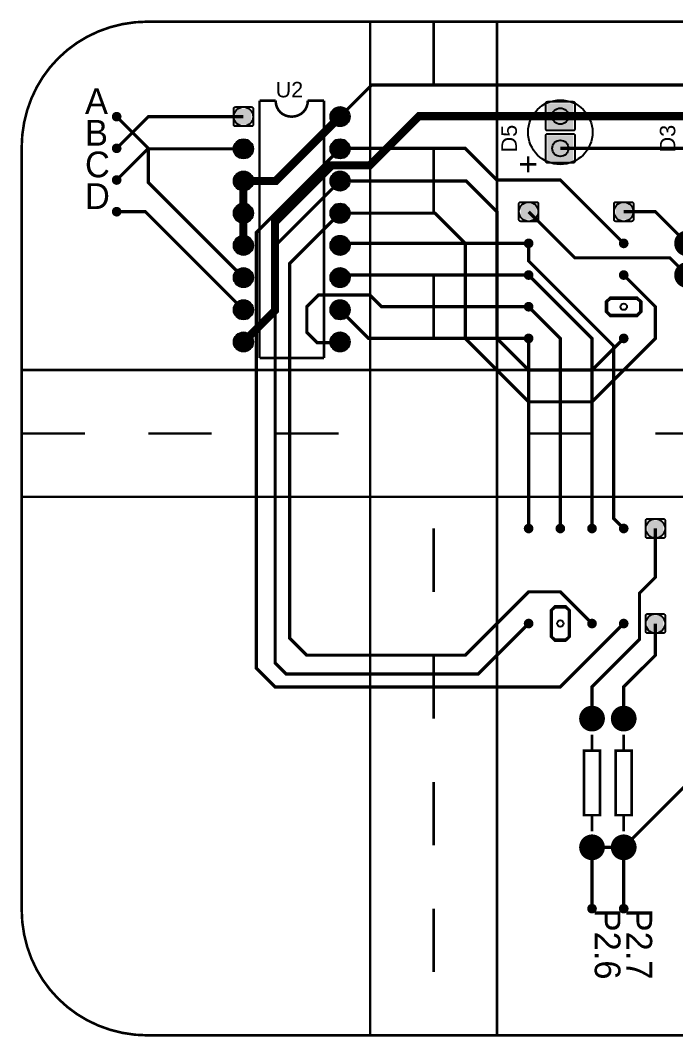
# Model space of a CAD drawing. Header units: centimetres. Extents: x -13 to -2, y -4 to 4.
# Drawn here: x -13.01 to -7.84, y -4.01 to 4.01 of the extents above; entities that cross this region are included whole.
import ezdxf

# ---------------------------------------------------------------- set-up
doc = ezdxf.new("R2010")
doc.units = ezdxf.units.CM
doc.layers.get('0').update_dxf_attribs({"linetype": 'CONTINUOUS'})

# ---------------------------------------------------------------- blocks, each defined once
blk = doc.blocks.new('EPAD')
at = {"const_width": 0.5}
blk.add_lwpolyline([(-0.25, 0, 1), (0.25, 0, 1)], format="xyb", close=True, dxfattribs=at)
blk = doc.blocks.new('RPAD')
blk.add_trace([(-0.5, -0.5), (-0.5, 0.5), (0.5, -0.5), (0.5, 0.5)])

msp = doc.modelspace()

# ---------------------------------------------------------------- linework, layer by layer
for points, const_width in [([(-12, 4), (-12.103928, 3.994949), (-12.204468, 3.980103), (-12.301163, 3.955917), (-12.393555, 3.922852), (-12.481186, 3.881363), (-12.563599, 3.831909), (-12.640335, 3.774948), (-12.710938, 3.710938), (-12.774948, 3.640335), (-12.831909, 3.563599), (-12.881363, 3.481186), (-12.922852, 3.393555), (-12.955918, 3.301163), (-12.980103, 3.204468), (-12.994949, 3.103928), (-13, 3)], 0.02032), ([(-12, 4), (-12.103928, 3.994949), (-12.204468, 3.980103), (-12.301163, 3.955917), (-12.393555, 3.922852), (-12.481186, 3.881363), (-12.563599, 3.831909), (-12.640335, 3.774948), (-12.710938, 3.710938), (-12.774948, 3.640335), (-12.831909, 3.563599), (-12.881363, 3.481186), (-12.922852, 3.393555), (-12.955918, 3.301163), (-12.980103, 3.204468), (-12.994949, 3.103928), (-13, 3)], 0.02032), ([(-12, 4), (-3, 4)], 0.02032), ([(-12, 4), (-3, 4)], 0.02032), ([(-10.25, 3.5), (-10.25, 4)], 0.02032), ([(-10.25, 3.5), (-10.25, 4)], 0.02032), ([(-9.75, 3.5), (-9.75, 4)], 0.02032), ([(-9.75, 3.5), (-9.75, 4)], 0.02032), ([(-9.25, 3.5), (-9.25, 4)], 0.02032), ([(-9.25, 3.5), (-9.25, 4)], 0.02032), ([(-10.25, 3.5), (-10.25, 1.25), (-12.25, 1.25), (-12.5, 1.25)], 0.02032), ([(-10.25, 3.5), (-10.25, 1.25), (-12.25, 1.25), (-12.5, 1.25)], 0.02032), ([(-6.75, 3), (-6.75, 3.5), (-10.238, 3.5), (-10.488, 3.25)], 0.0254), ([(-9.25, 1.25), (-9.25, 3.5)], 0.02032), ([(-9.25, 1.25), (-9.25, 3.5)], 0.02032), ([(-11.123, 3.377), (-10.996, 3.377)], 0.02032), ([(-11.123, 3.377), (-11.123, 1.345)], 0.02032), ([(-11.123, 3.377), (-10.996, 3.377)], 0.02032), ([(-11.123, 3.377), (-11.123, 1.345)], 0.02032), ([(-10.869, 3.25), (-10.895606, 3.252436), (-10.919919, 3.259485), (-10.941554, 3.270762), (-10.960122, 3.285878), (-10.975238, 3.304446), (-10.986515, 3.326081), (-10.993564, 3.350394), (-10.996, 3.377)], 0.02032), ([(-10.869, 3.25), (-10.895606, 3.252436), (-10.919919, 3.259485), (-10.941554, 3.270762), (-10.960122, 3.285878), (-10.975238, 3.304446), (-10.986515, 3.326081), (-10.993564, 3.350394), (-10.996, 3.377)], 0.02032), ([(-10.869, 3.25), (-10.843124, 3.252436), (-10.819152, 3.259485), (-10.797562, 3.270762), (-10.77883, 3.285878), (-10.763431, 3.304446), (-10.751842, 3.326081), (-10.74454, 3.350394), (-10.742, 3.377)], 0.02032), ([(-10.869, 3.25), (-10.843124, 3.252436), (-10.819152, 3.259485), (-10.797562, 3.270762), (-10.77883, 3.285878), (-10.763431, 3.304446), (-10.751842, 3.326081), (-10.74454, 3.350394), (-10.742, 3.377)], 0.02032), ([(-10.742, 3.377), (-10.615, 3.377)], 0.02032), ([(-10.742, 3.377), (-10.615, 3.377)], 0.02032), ([(-10.615, 1.345), (-10.615, 3.377)], 0.02032), ([(-10.615, 1.345), (-10.615, 3.377)], 0.02032), ([(-11.25, 1.98), (-12, 2.73), (-12, 3), (-12.25, 3.25)], 0.0254), ([(-11.25, 3.25), (-12, 3.25), (-12.25, 3)], 0.0254), ([(-8.75, 3.254), (-9.865843, 3.254), (-10.253753, 2.86609), (-10.553793, 2.86609), (-11, 2.419883), (-11, 1.722), (-11.25, 1.472)], 0.0635), ([(-11.25, 2.742), (-10.996, 2.742), (-10.488, 3.25)], 0.0635), ([(-7.5, 3.254), (-8.75, 3.254)], 0.0635), ([(-13, 3), (-13, -3)], 0.02032), ([(-13, 3), (-13, -3)], 0.02032), ([(-11.25, 2.996), (-12.004, 2.996), (-12.25, 2.75)], 0.0254), ([(-10.488, 2.996), (-11.148061, 2.335939), (-11.148061, -1.101939), (-11, -1.25), (-8.75, -1.25), (-8.25, -0.75)], 0.0254), ([(-8.25, 2.25), (-8.75, 2.75), (-9.25, 2.75), (-9.5, 3), (-10.484, 3), (-10.488, 2.996)], 0.0254), ([(-9.75, 2.5), (-9.75, 3)], 0.02032), ([(-9.75, 2.5), (-9.75, 3)], 0.02032), ([(-8.75, 3), (-7.759145, 3), (-7.509145, 2.75), (-7.5, 2.75), (-7.25, 2.5), (-4.5, 2.5)], 0.0254), ([(-9.004, 2.8095), (-9.004, 2.9365)], 0.02032), ([(-9.004, 2.8095), (-9.004, 2.9365)], 0.02032), ([(-9.0675, 2.873), (-8.9405, 2.873)], 0.02032), ([(-9.0675, 2.873), (-8.9405, 2.873)], 0.02032), ([(-11.25, 2.742), (-11.25, 2.488), (-11.25, 2.234)], 0.0635), ([(-10.488, 2.742), (-10.98, 2.25), (-11, 2.25), (-11, -1.061456), (-10.913951, -1.147505), (-9.397505, -1.147505), (-9, -0.75)], 0.0254), ([(-10.488, 2.742), (-9.492, 2.742), (-9.25, 2.5), (-9.25, 1.5), (-9, 1.25), (-8.5, 1.25), (-8.25, 1.5)], 0.0254), ([(-11.25, 1.726), (-12.024, 2.5), (-12.25, 2.5)], 0.0254), ([(-10.488, 2.488), (-10.885916, 2.090084), (-10.885916, -0.864084), (-10.75, -1), (-9.5, -1), (-9, -0.5), (-8.75, -0.5), (-8.5, -0.75)], 0.0254), ([(-10.488, 2.488), (-9.738, 2.488), (-9.5, 2.25), (-9.5, 1.5), (-9, 1), (-8.5, 1), (-8, 1.5), (-8, 1.75), (-8.25, 2)], 0.0254), ([(-9, 2.5), (-8.636328, 2.136328), (-7.886328, 2.136328), (-7.75, 2)], 0.0254), ([(-8.25, 2.5), (-8, 2.5), (-7.75, 2.25)], 0.0254), ([(-9, 2.25), (-10.472, 2.25), (-10.488, 2.234)], 0.0254), ([(-9, 2.25), (-9, 2.111055), (-8.328325, 1.43938), (-8.328325, 0.078325), (-8.25, 0)], 0.0254), ([(-9, 2), (-10.468, 2), (-10.488, 1.98)], 0.0254), ([(-9.75, 1.5), (-9.75, 2)], 0.02032), ([(-9.75, 1.5), (-9.75, 2)], 0.02032), ([(-9, 2), (-8.5, 1.5), (-8.5, 0)], 0.0254), ([(-8.5, -2.516), (-8.25, -2.516), (-7.75, -2.016), (-7.75, 1.25), (-7.5, 1.5), (-7, 1.5), (-6.75, 1.75), (-6.734, 2)], 0.0254), ([(-9, 1.75), (-10.159608, 1.75), (-10.252728, 1.84312), (-10.65688, 1.84312), (-10.75, 1.75), (-10.75, 1.547794), (-10.669303, 1.467097), (-10.492903, 1.467097), (-10.488, 1.472)], 0.0254), ([(-9, 1.5), (-10.262, 1.5), (-10.488, 1.726)], 0.0254), ([(-9, 1.75), (-8.75, 1.5), (-8.75, 0)], 0.0254), ([(-9, 1.5), (-9, 0)], 0.0254), ([(-11.123, 1.345), (-10.615, 1.345)], 0.02032), ([(-11.123, 1.345), (-10.615, 1.345)], 0.02032), ([(-12.5, 1.25), (-13, 1.25)], 0.02032), ([(-12.5, 1.25), (-13, 1.25)], 0.02032), ([(-9.25, 1.25), (-10.25, 1.25), (-10.25, 0.25)], 0.02032), ([(-9.25, 1.25), (-9.25, 0.25), (-10.25, 0.25)], 0.02032), ([(-9.25, 1.25), (-10.25, 1.25), (-10.25, 0.25)], 0.02032), ([(-9.25, 1.25), (-9.25, 0.25), (-10.25, 0.25)], 0.02032), ([(-9.25, 1.25), (-7, 1.25)], 0.02032), ([(-9.25, 1.25), (-7, 1.25)], 0.02032), ([(-12.5, 0.75), (-13, 0.75)], 0.02032), ([(-12.5, 0.75), (-13, 0.75)], 0.02032), ([(-11.5, 0.75), (-12, 0.75)], 0.02032), ([(-11.5, 0.75), (-12, 0.75)], 0.02032), ([(-10.5, 0.75), (-11, 0.75)], 0.02032), ([(-10.5, 0.75), (-11, 0.75)], 0.02032), ([(-9, 0.75), (-8.5, 0.75)], 0.02032), ([(-9, 0.75), (-8.5, 0.75)], 0.02032), ([(-8, 0.75), (-7.5, 0.75)], 0.02032), ([(-8, 0.75), (-7.5, 0.75)], 0.02032), ([(-12.5, 0.25), (-13, 0.25)], 0.02032), ([(-12.5, 0.25), (-13, 0.25)], 0.02032), ([(-10.25, 0.25), (-12.5, 0.25)], 0.02032), ([(-10.25, 0.25), (-12.5, 0.25)], 0.02032), ([(-10.25, 0.25), (-10.25, -2)], 0.02032), ([(-10.25, 0.25), (-10.25, -2)], 0.02032), ([(-9.25, 0.25), (-7, 0.25)], 0.02032), ([(-9.25, 0.25), (-9.25, -2)], 0.02032), ([(-9.25, 0.25), (-7, 0.25)], 0.02032), ([(-9.25, 0.25), (-9.25, -2)], 0.02032), ([(-9.75, 0), (-9.75, -0.5)], 0.02032), ([(-9.75, 0), (-9.75, -0.5)], 0.02032), ([(-8, 0), (-8, -0.384599), (-8.125432, -0.510031), (-8.125432, -0.875432), (-8.5, -1.25), (-8.5, -1.5)], 0.0254), ([(-8, -0.75), (-8, -1), (-8.25, -1.25), (-8.25, -1.5)], 0.0254), ([(-9.75, -1), (-9.75, -1.5)], 0.02032), ([(-9.75, -1), (-9.75, -1.5)], 0.02032), ([(-8.5, -1.627), (-8.5, -1.754)], 0.02032), ([(-8.5, -1.627), (-8.5, -1.754)], 0.02032), ([(-8.25, -1.627), (-8.25, -1.754)], 0.02032), ([(-8.25, -1.627), (-8.25, -1.754)], 0.02032), ([(-8.5635, -2.262), (-8.4365, -2.262), (-8.4365, -1.754), (-8.5635, -1.754), (-8.5635, -2.262)], 0.02032), ([(-8.5635, -2.262), (-8.4365, -2.262), (-8.4365, -1.754), (-8.5635, -1.754), (-8.5635, -2.262)], 0.02032), ([(-8.3135, -2.262), (-8.1865, -2.262), (-8.1865, -1.754), (-8.3135, -1.754), (-8.3135, -2.262)], 0.02032), ([(-8.3135, -2.262), (-8.1865, -2.262), (-8.1865, -1.754), (-8.3135, -1.754), (-8.3135, -2.262)], 0.02032), ([(-10.25, -2), (-10.25, -3.5)], 0.02032), ([(-10.25, -2), (-10.25, -3.5)], 0.02032), ([(-9.75, -2), (-9.75, -2.5)], 0.02032), ([(-9.75, -2), (-9.75, -2.5)], 0.02032), ([(-9.25, -2), (-9.25, -3.5)], 0.02032), ([(-9.25, -2), (-9.25, -3.5)], 0.02032), ([(-8.5, -2.262), (-8.5, -2.389)], 0.02032), ([(-8.5, -2.262), (-8.5, -2.389)], 0.02032), ([(-8.25, -2.262), (-8.25, -2.389)], 0.02032), ([(-8.25, -2.262), (-8.25, -2.389)], 0.02032), ([(-8.5, -2.516), (-8.5, -3)], 0.0254), ([(-8.25, -2.516), (-8.25, -3)], 0.0254), ([(-13, -3), (-12.994949, -3.103928), (-12.980103, -3.204468), (-12.955918, -3.301163), (-12.922852, -3.393555), (-12.881363, -3.481186), (-12.831909, -3.563599), (-12.774948, -3.640335), (-12.710938, -3.710938), (-12.640335, -3.774948), (-12.563599, -3.831909), (-12.481186, -3.881363), (-12.393555, -3.922852), (-12.301163, -3.955917), (-12.204468, -3.980103), (-12.103928, -3.994949), (-12, -4)], 0.02032), ([(-13, -3), (-12.994949, -3.103928), (-12.980103, -3.204468), (-12.955918, -3.301163), (-12.922852, -3.393555), (-12.881363, -3.481186), (-12.831909, -3.563599), (-12.774948, -3.640335), (-12.710938, -3.710938), (-12.640335, -3.774948), (-12.563599, -3.831909), (-12.481186, -3.881363), (-12.393555, -3.922852), (-12.301163, -3.955917), (-12.204468, -3.980103), (-12.103928, -3.994949), (-12, -4)], 0.02032), ([(-9.75, -3), (-9.75, -3.5)], 0.02032), ([(-9.75, -3), (-9.75, -3.5)], 0.02032), ([(-10.25, -3.5), (-10.25, -4)], 0.02032), ([(-10.25, -3.5), (-10.25, -4)], 0.02032), ([(-9.25, -3.5), (-9.25, -4)], 0.02032), ([(-9.25, -3.5), (-9.25, -4)], 0.02032), ([(-12, -4), (-3, -4)], 0.02032), ([(-12, -4), (-3, -4)], 0.02032)]:
    msp.add_lwpolyline(points, dxfattribs=dict(const_width=const_width))
for points in [[(-11.1738, 3.3135), (-11.1738, 3.1865), (-11.174053, 3.183903), (-11.17478, 3.181502), (-11.175935, 3.179342), (-11.177471, 3.177471), (-11.179343, 3.175935), (-11.181502, 3.17478), (-11.183903, 3.174053), (-11.1865, 3.1738), (-11.3135, 3.1738), (-11.316097, 3.174053), (-11.318498, 3.17478), (-11.320657, 3.175935), (-11.322529, 3.177471), (-11.324065, 3.179342), (-11.32522, 3.181502), (-11.325947, 3.183903), (-11.3262, 3.1865), (-11.3262, 3.3135), (-11.325947, 3.316097), (-11.32522, 3.318498), (-11.324065, 3.320658), (-11.322529, 3.322529), (-11.320657, 3.324065), (-11.318498, 3.32522), (-11.316097, 3.325947), (-11.3135, 3.3262), (-11.1865, 3.3262), (-11.183903, 3.325947), (-11.181502, 3.32522), (-11.179343, 3.324065), (-11.177471, 3.322529), (-11.175935, 3.320658), (-11.17478, 3.318498), (-11.174053, 3.316097), (-11.1738, 3.3135)], [(-8.8643, 3.1524), (-8.8643, 3.3556), (-8.864047, 3.358197), (-8.86332, 3.360598), (-8.862165, 3.362758), (-8.860629, 3.364629), (-8.858757, 3.366165), (-8.856598, 3.36732), (-8.854197, 3.368047), (-8.8516, 3.3683), (-8.6484, 3.3683), (-8.645803, 3.368047), (-8.643402, 3.36732), (-8.641243, 3.366165), (-8.639371, 3.364629), (-8.637835, 3.362758), (-8.63668, 3.360598), (-8.635953, 3.358197), (-8.6357, 3.3556), (-8.6357, 3.1524), (-8.635953, 3.149803), (-8.63668, 3.147402), (-8.637835, 3.145242), (-8.639371, 3.143371), (-8.641243, 3.141835), (-8.643402, 3.14068), (-8.645803, 3.139953), (-8.6484, 3.1397), (-8.8516, 3.1397), (-8.854197, 3.139953), (-8.856598, 3.14068), (-8.858757, 3.141835), (-8.860629, 3.143371), (-8.862165, 3.145242), (-8.86332, 3.147402), (-8.864047, 3.149803), (-8.8643, 3.1524)], [(-8.8643, 2.8984), (-8.8643, 3.1016), (-8.864047, 3.104197), (-8.86332, 3.106598), (-8.862165, 3.108758), (-8.860629, 3.110629), (-8.858757, 3.112165), (-8.856598, 3.11332), (-8.854197, 3.114047), (-8.8516, 3.1143), (-8.6484, 3.1143), (-8.645803, 3.114047), (-8.643402, 3.11332), (-8.641243, 3.112165), (-8.639371, 3.110629), (-8.637835, 3.108758), (-8.63668, 3.106598), (-8.635953, 3.104197), (-8.6357, 3.1016), (-8.6357, 2.8984), (-8.635953, 2.895803), (-8.63668, 2.893402), (-8.637835, 2.891242), (-8.639371, 2.889371), (-8.641243, 2.887835), (-8.643402, 2.88668), (-8.645803, 2.885953), (-8.6484, 2.8857), (-8.8516, 2.8857), (-8.854197, 2.885953), (-8.856598, 2.88668), (-8.858757, 2.887835), (-8.860629, 2.889371), (-8.862165, 2.891242), (-8.86332, 2.893402), (-8.864047, 2.895803), (-8.8643, 2.8984)], [(-9.0635, 2.5762), (-8.9365, 2.5762), (-8.933903, 2.575947), (-8.931502, 2.57522), (-8.929342, 2.574065), (-8.927471, 2.572529), (-8.925935, 2.570657), (-8.92478, 2.568498), (-8.924053, 2.566097), (-8.9238, 2.5635), (-8.9238, 2.4365), (-8.924053, 2.433903), (-8.92478, 2.431502), (-8.925935, 2.429343), (-8.927471, 2.427471), (-8.929342, 2.425935), (-8.931502, 2.42478), (-8.933903, 2.424053), (-8.9365, 2.4238), (-9.0635, 2.4238), (-9.066097, 2.424053), (-9.068498, 2.42478), (-9.070658, 2.425935), (-9.072529, 2.427471), (-9.074065, 2.429343), (-9.07522, 2.431502), (-9.075947, 2.433903), (-9.0762, 2.4365), (-9.0762, 2.5635), (-9.075947, 2.566097), (-9.07522, 2.568498), (-9.074065, 2.570657), (-9.072529, 2.572529), (-9.070658, 2.574065), (-9.068498, 2.57522), (-9.066097, 2.575947), (-9.0635, 2.5762)], [(-8.3135, 2.5762), (-8.1865, 2.5762), (-8.183903, 2.575947), (-8.181502, 2.57522), (-8.179342, 2.574065), (-8.177471, 2.572529), (-8.175935, 2.570657), (-8.17478, 2.568498), (-8.174053, 2.566097), (-8.1738, 2.5635), (-8.1738, 2.4365), (-8.174053, 2.433903), (-8.17478, 2.431502), (-8.175935, 2.429343), (-8.177471, 2.427471), (-8.179342, 2.425935), (-8.181502, 2.42478), (-8.183903, 2.424053), (-8.1865, 2.4238), (-8.3135, 2.4238), (-8.316097, 2.424053), (-8.318498, 2.42478), (-8.320658, 2.425935), (-8.322529, 2.427471), (-8.324065, 2.429343), (-8.32522, 2.431502), (-8.325947, 2.433903), (-8.3262, 2.4365), (-8.3262, 2.5635), (-8.325947, 2.566097), (-8.32522, 2.568498), (-8.324065, 2.570657), (-8.322529, 2.572529), (-8.320658, 2.574065), (-8.318498, 2.57522), (-8.316097, 2.575947), (-8.3135, 2.5762)], [(-8.1103, 1.79336), (-8.1103, 1.70664), (-8.14314, 1.6738), (-8.35686, 1.6738), (-8.3897, 1.70664), (-8.3897, 1.79336), (-8.35686, 1.8262), (-8.14314, 1.8262), (-8.1103, 1.79336)], [(-8.1484, 1.8135), (-8.123, 1.7881), (-8.123, 1.7119), (-8.1484, 1.6865), (-8.3516, 1.6865), (-8.377, 1.7119), (-8.377, 1.7881), (-8.3516, 1.8135), (-8.1484, 1.8135)], [(-7.9238, 0.0635), (-7.9238, -0.0635), (-7.924053, -0.066097), (-7.92478, -0.068498), (-7.925935, -0.070658), (-7.927471, -0.072529), (-7.929343, -0.074065), (-7.931502, -0.07522), (-7.933903, -0.075947), (-7.9365, -0.0762), (-8.0635, -0.0762), (-8.066097, -0.075947), (-8.068498, -0.07522), (-8.070657, -0.074065), (-8.072529, -0.072529), (-8.074065, -0.070658), (-8.07522, -0.068498), (-8.075947, -0.066097), (-8.0762, -0.0635), (-8.0762, 0.0635), (-8.075947, 0.066097), (-8.07522, 0.068498), (-8.074065, 0.070658), (-8.072529, 0.072529), (-8.070657, 0.074065), (-8.068498, 0.07522), (-8.066097, 0.075947), (-8.0635, 0.0762), (-7.9365, 0.0762), (-7.933903, 0.075947), (-7.931502, 0.07522), (-7.929343, 0.074065), (-7.927471, 0.072529), (-7.925935, 0.070658), (-7.92478, 0.068498), (-7.924053, 0.066097), (-7.9238, 0.0635)], [(-8.70664, -0.8897), (-8.79336, -0.8897), (-8.8262, -0.85686), (-8.8262, -0.64314), (-8.79336, -0.6103), (-8.70664, -0.6103), (-8.6738, -0.64314), (-8.6738, -0.85686), (-8.70664, -0.8897)], [(-8.6865, -0.8516), (-8.7119, -0.877), (-8.7881, -0.877), (-8.8135, -0.8516), (-8.8135, -0.6484), (-8.7881, -0.623), (-8.7119, -0.623), (-8.6865, -0.6484), (-8.6865, -0.8516)], [(-7.9238, -0.6865), (-7.9238, -0.8135), (-7.924053, -0.816097), (-7.92478, -0.818498), (-7.925935, -0.820658), (-7.927471, -0.822529), (-7.929343, -0.824065), (-7.931502, -0.82522), (-7.933903, -0.825947), (-7.9365, -0.8262), (-8.0635, -0.8262), (-8.066097, -0.825947), (-8.068498, -0.82522), (-8.070657, -0.824065), (-8.072529, -0.822529), (-8.074065, -0.820658), (-8.07522, -0.818498), (-8.075947, -0.816097), (-8.0762, -0.8135), (-8.0762, -0.6865), (-8.075947, -0.683903), (-8.07522, -0.681502), (-8.074065, -0.679342), (-8.072529, -0.677471), (-8.070657, -0.675935), (-8.068498, -0.67478), (-8.066097, -0.674053), (-8.0635, -0.6738), (-7.9365, -0.6738), (-7.933903, -0.674053), (-7.931502, -0.67478), (-7.929343, -0.675935), (-7.927471, -0.677471), (-7.925935, -0.679342), (-7.92478, -0.681502), (-7.924053, -0.683903), (-7.9238, -0.6865)]]:
    msp.add_lwpolyline(points, close=True)
for centre, radius in [((-8.75, 3.127), 0.254), ((-8.75, 3.127), 0.254), ((-11.25, 3.25), 0.0762), ((-10.488, 3.25), 0.0762), ((-8.75, 3.254), 0.0635), ((-12.25, 3.25), 0.0254), ((-11.25, 2.996), 0.0762), ((-10.488, 2.996), 0.0762), ((-8.75, 3), 0.0635), ((-8.75, 3.127), 0), ((-8.75, 3.127), 0), ((-12.25, 3), 0.0254), ((-11.25, 2.742), 0.0762), ((-10.488, 2.742), 0.0762), ((-12.25, 2.75), 0.0254), ((-9, 2.5), 0.0762), ((-8.25, 2.5), 0.0762), ((-12.25, 2.5), 0.0254), ((-11.25, 2.488), 0.0762), ((-10.488, 2.488), 0.0762), ((-11.25, 2.234), 0.0762), ((-10.488, 2.234), 0.0762), ((-9, 2.25), 0.0254), ((-8.25, 2.25), 0.0254), ((-11.25, 1.98), 0.0762), ((-10.488, 1.98), 0.0762), ((-9, 2), 0.0254), ((-8.25, 2), 0.0254), ((-11.25, 1.726), 0.0762), ((-10.488, 1.726), 0.0762), ((-9, 1.75), 0.0254), ((-8.25, 1.75), 0.0254), ((-11.25, 1.472), 0.0762), ((-10.488, 1.472), 0.0762), ((-9, 1.5), 0.0254), ((-8.25, 1.5), 0.0254), ((-9, 0), 0.0254), ((-8.75, 0), 0.0254), ((-8.5, 0), 0.0254), ((-8.25, 0), 0.0254), ((-8, 0), 0.0762), ((-8, -0.75), 0.0762), ((-9, -0.75), 0.0254), ((-8.75, -0.75), 0.0254), ((-8.5, -0.75), 0.0254), ((-8.25, -0.75), 0.0254), ((-8.5, -1.5), 0.0635), ((-8.25, -1.5), 0.0635), ((-8.5, -2.516), 0.0635), ((-8.25, -2.516), 0.0635), ((-8.5, -3), 0.0254), ((-8.25, -3), 0.0254)]:
    msp.add_circle(centre, radius)

# ---------------------------------------------------------------- block references
for p, xscale, yscale, rotation in [((-11.25, 3.25), 0.127, 0.127, 270), ((-8.75, 3.254), 0.2032, 0.2032, 90), ((-8.75, 3), 0.2032, 0.2032, 90), ((-8, 0), 0.127, 0.127, -90), ((-8, -0.75), 0.127, 0.127, -90)]:
    msp.add_blockref('RPAD', p, dxfattribs=dict(xscale=xscale, yscale=yscale, rotation=rotation))
for name, p, xscale, yscale in [('EPAD', (-10.488, 3.25), 0.1524, 0.1524), ('EPAD', (-10.488, 3.25), 0.127, 0.127), ('EPAD', (-12.25, 3.25), 0.0762, 0.0762), ('EPAD', (-11.25, 2.996), 0.1524, 0.1524), ('EPAD', (-11.25, 2.996), 0.127, 0.127), ('EPAD', (-10.488, 2.996), 0.1524, 0.1524), ('EPAD', (-10.488, 2.996), 0.127, 0.127), ('EPAD', (-12.25, 3), 0.0762, 0.0762), ('EPAD', (-11.25, 2.742), 0.1524, 0.1524), ('EPAD', (-10.488, 2.742), 0.1524, 0.1524), ('EPAD', (-12.25, 2.75), 0.0762, 0.0762), ('EPAD', (-11.25, 2.742), 0.127, 0.127), ('EPAD', (-10.488, 2.742), 0.127, 0.127), ('EPAD', (-12.25, 2.5), 0.0762, 0.0762), ('EPAD', (-11.25, 2.488), 0.1524, 0.1524), ('EPAD', (-11.25, 2.488), 0.127, 0.127), ('EPAD', (-10.488, 2.488), 0.1524, 0.1524), ('EPAD', (-10.488, 2.488), 0.127, 0.127), ('RPAD', (-9, 2.5), 0.127, 0.127), ('RPAD', (-8.25, 2.5), 0.127, 0.127), ('EPAD', (-7.75, 2.25), 0.2032, 0.2032), ('EPAD', (-11.25, 2.234), 0.1524, 0.1524), ('EPAD', (-11.25, 2.234), 0.127, 0.127), ('EPAD', (-10.488, 2.234), 0.1524, 0.1524), ('EPAD', (-10.488, 2.234), 0.127, 0.127), ('EPAD', (-9, 2.25), 0.0762, 0.0762), ('EPAD', (-8.25, 2.25), 0.0762, 0.0762), ('EPAD', (-7.75, 2), 0.2032, 0.2032), ('EPAD', (-11.25, 1.98), 0.1524, 0.1524), ('EPAD', (-11.25, 1.98), 0.127, 0.127), ('EPAD', (-10.488, 1.98), 0.1524, 0.1524), ('EPAD', (-10.488, 1.98), 0.127, 0.127), ('EPAD', (-9, 2), 0.0762, 0.0762), ('EPAD', (-8.25, 2), 0.0762, 0.0762), ('EPAD', (-11.25, 1.726), 0.1524, 0.1524), ('EPAD', (-11.25, 1.726), 0.127, 0.127), ('EPAD', (-10.488, 1.726), 0.1524, 0.1524), ('EPAD', (-10.488, 1.726), 0.127, 0.127), ('EPAD', (-9, 1.75), 0.0762, 0.0762), ('EPAD', (-11.25, 1.472), 0.1524, 0.1524), ('EPAD', (-11.25, 1.472), 0.127, 0.127), ('EPAD', (-10.488, 1.472), 0.1524, 0.1524), ('EPAD', (-10.488, 1.472), 0.127, 0.127), ('EPAD', (-9, 1.5), 0.0762, 0.0762), ('EPAD', (-8.25, 1.5), 0.0762, 0.0762), ('EPAD', (-9, 0), 0.0762, 0.0762), ('EPAD', (-8.75, 0), 0.0762, 0.0762), ('EPAD', (-8.5, 0), 0.0762, 0.0762), ('EPAD', (-8.25, 0), 0.0762, 0.0762), ('EPAD', (-9, -0.75), 0.0762, 0.0762), ('EPAD', (-8.5, -0.75), 0.0762, 0.0762), ('EPAD', (-8.25, -0.75), 0.0762, 0.0762), ('EPAD', (-8.5, -1.5), 0.2032, 0.2032), ('EPAD', (-8.5, -1.5), 0.1778, 0.1778), ('EPAD', (-8.25, -1.5), 0.2032, 0.2032), ('EPAD', (-8.25, -1.5), 0.1778, 0.1778), ('EPAD', (-8.5, -2.516), 0.2032, 0.2032), ('EPAD', (-8.5, -2.516), 0.1778, 0.1778), ('EPAD', (-8.25, -2.516), 0.2032, 0.2032), ('EPAD', (-8.25, -2.516), 0.1778, 0.1778), ('EPAD', (-8.5, -3), 0.0762, 0.0762), ('EPAD', (-8.25, -3), 0.0762, 0.0762)]:
    msp.add_blockref(name, p, dxfattribs=dict(xscale=xscale, yscale=yscale))

# ---------------------------------------------------------------- texts
for s, p in [('A', (-12.5, 3.2714)), ('A', (-12.5, 3.2714)), ('B', (-12.5, 3.0214)), ('B', (-12.5, 3.0214)), ('C', (-12.5, 2.7714)), ('C', (-12.5, 2.7714)), ('D', (-12.5, 2.5214)), ('D', (-12.5, 2.5214))]:
    msp.add_text(s, height=0.2032).set_placement(p)
at = {"width": 1.041667}
msp.add_text('U2', height=0.12192, dxfattribs=at).set_placement((-10.996, 3.4024))
msp.add_text('U2', height=0.12192, dxfattribs=at).set_placement((-10.996, 3.4024))
for s, p in [('D5', (-9.0929, 2.96825)), ('D5', (-9.0929, 2.96825)), ('D3', (-7.8429, 2.96825)), ('D3', (-7.8429, 2.96825))]:
    msp.add_text(s, height=0.12192, rotation=90, dxfattribs=at).set_placement(p)
for s, p in [('P2.6', (-8.4786, -3)), ('P2.6', (-8.4786, -3)), ('P2.7', (-8.2286, -3)), ('P2.7', (-8.2286, -3))]:
    msp.add_text(s, height=0.2032, rotation=-90).set_placement(p)

doc.saveas('drawing.dxf')
